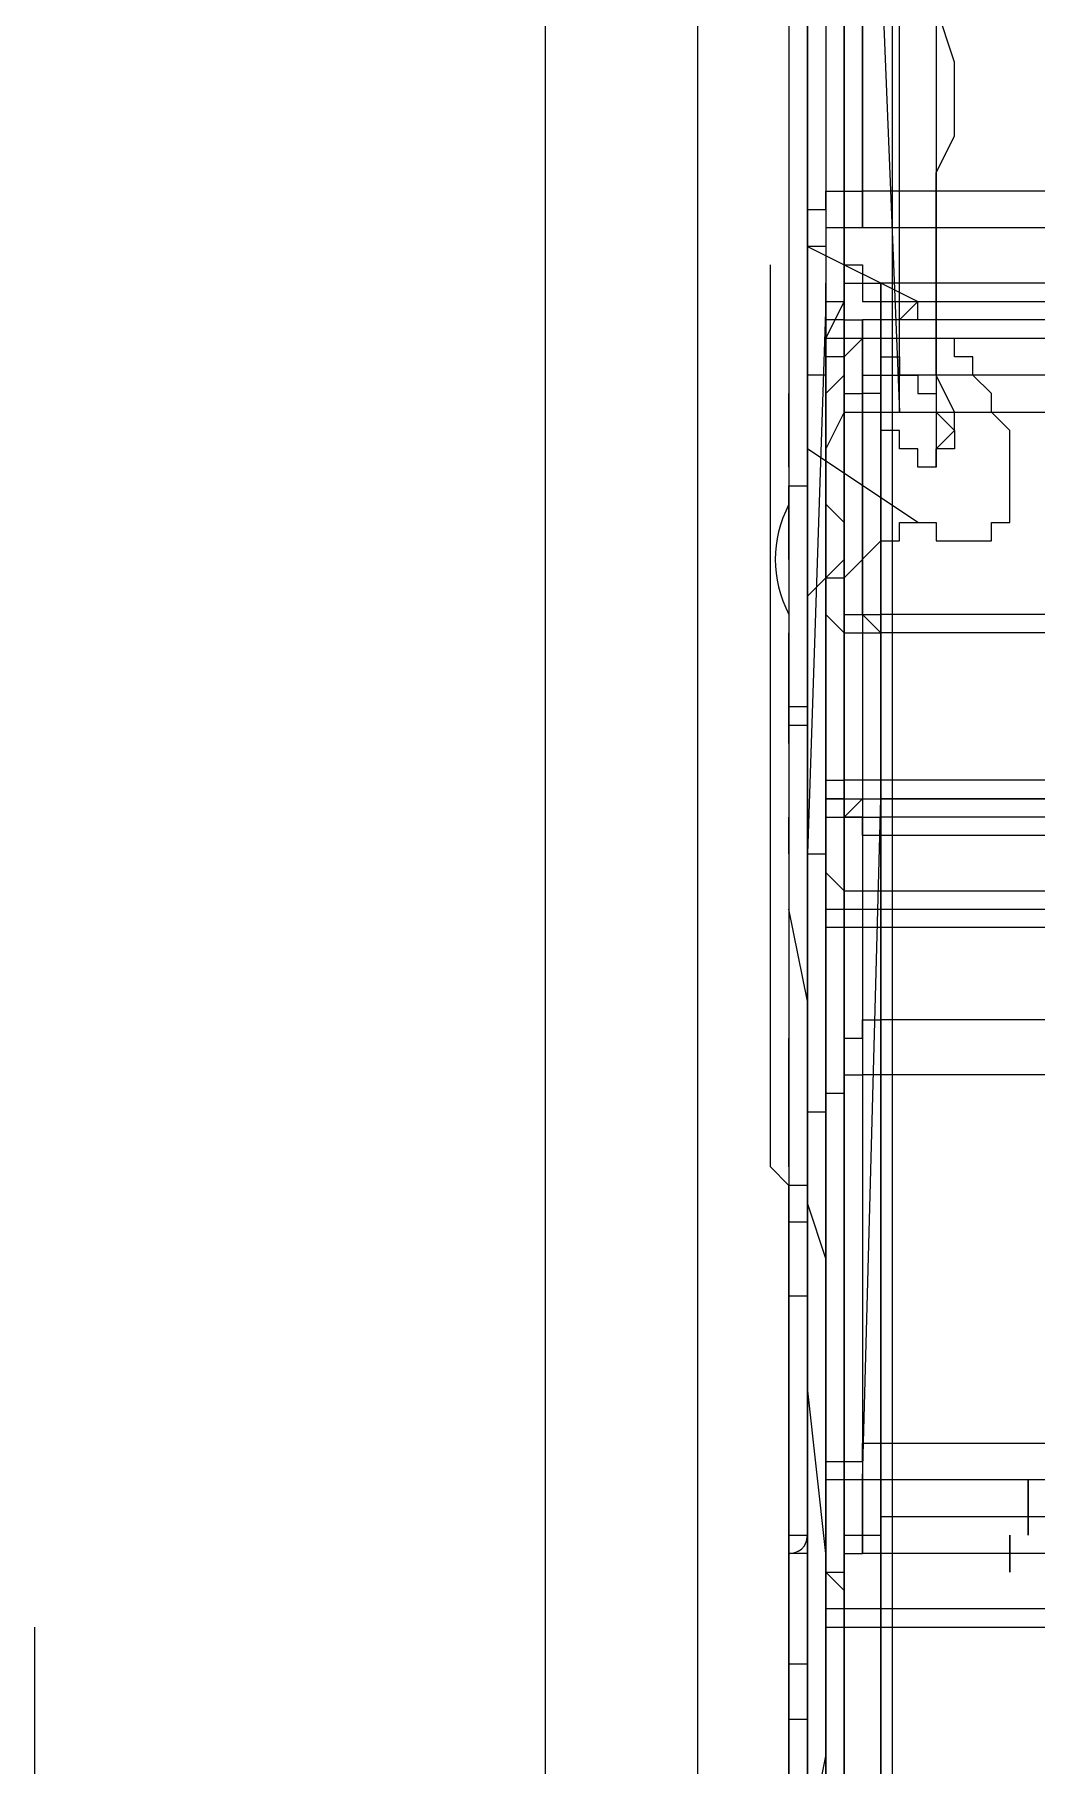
# Model space of a CAD drawing. Header units: millimetres. Extents: x 25083 to 52777, y 24772 to 45779.
# Drawn here: x 49370.09 to 49390.31, y 36676.51 to 36711.42 of the extents above; entities that cross this region are included whole.
import ezdxf

# ---------------------------------------------------------------- set-up
doc = ezdxf.new("R2010")
doc.units = ezdxf.units.MM
doc.layers.add('小车', color=7, linetype='Continuous')

# ---------------------------------------------------------------- blocks, each defined once
blk = doc.blocks.new('zw$D2F4')
at = {"color": 7, "lineweight": 5}
for points in [[(496.136, 786.91), (496.136, 792.48), (495.764, 794.337), (496.136, 796.194), (496.136, 800.279), (495.764, 803.621), (495.764, 922.084), (495.764, 931.368), (495.764, 933.597), (496.136, 938.424), (496.136, 948.822)], [(496.136, 948.822), (496.136, 945.48), (496.507, 944.737), (496.507, 813.648), (496.507, 804.364), (496.507, 791.366), (496.136, 790.623), (496.136, 786.91)], [(495.764, 867.123), (495.764, 850.041), (496.136, 841.871), (496.136, 819.589), (496.136, 819.961), (496.507, 820.332), (496.507, 821.075), (496.136, 821.446), (496.136, 824.788), (496.507, 825.531), (496.507, 867.866)], [(497.992, 867.123), (497.992, 843.356), (498.364, 840.014), (498.364, 822.189), (498.364, 822.56), (498.735, 822.932), (498.735, 823.303), (498.364, 824.046), (498.364, 828.131), (498.735, 828.873), (498.735, 830.359), (498.364, 831.473), (498.364, 833.33), (498.735, 835.929), (498.735, 867.866)], [(497.621, 824.046), (497.621, 841.128)], [(496.507, 823.303), (496.507, 840.757)], [(496.878, 839.643), (496.878, 827.759)], [(495.764, 839.271), (495.764, 827.016)], [(496.878, 827.016), (496.878, 835.558)], [(495.764, 826.274), (495.764, 834.444)], [(495.393, 832.587), (495.393, 821.446)], [(495.393, 832.587), (495.393, 822.189)], [(497.25, 832.587), (497.621, 823.303)], [(495.764, 830.73), (495.764, 832.216)], [(495.764, 831.844), (495.764, 830.73)], [(495.764, 831.844), (495.764, 822.189)], [(496.507, 831.844), (496.507, 822.56)], [(495.764, 829.987), (495.764, 831.473)], [(496.507, 830.73), (496.507, 831.101)], [(496.507, 830.73), (496.507, 831.101)], [(495.764, 829.616), (495.764, 830.73)], [(495.764, 830.73), (495.764, 829.616)], [(496.507, 829.616), (496.507, 830.73)], [(495.764, 829.616), (495.764, 829.245)], [(495.764, 829.245), (495.764, 829.616)], [(495.764, 829.616), (495.764, 829.245)], [(496.507, 829.245), (496.507, 829.616)], [(495.764, 829.245), (495.764, 827.016)], [(496.507, 828.873), (496.507, 829.245)], [(496.507, 828.502), (496.507, 828.873)], [(495.764, 819.961), (495.764, 828.502)], [(496.507, 827.388), (496.507, 828.502)], [(495.764, 826.645), (495.764, 827.759)], [(495.764, 827.016), (495.764, 827.388), (496.136, 827.388), (496.136, 827.759), (496.507, 827.759), (496.878, 827.759)], [(496.507, 827.388), (496.507, 827.759)], [(500.963, 827.759), (496.878, 827.759)], [(496.878, 827.759), (496.878, 827.016)], [(495.764, 827.388), (495.764, 826.274)], [(496.507, 826.645), (496.507, 827.388)], [(495.764, 827.016), (495.764, 826.645)], [(495.764, 827.016), (495.764, 826.645)], [(495.764, 827.016), (495.764, 826.274)], [(496.878, 827.016), (496.136, 827.016), (496.136, 826.645), (495.764, 826.645), (495.764, 826.274)], [(500.963, 827.016), (496.878, 827.016)], [(495.764, 825.531), (495.764, 826.645)], [(495.764, 826.645), (495.764, 825.531)], [(495.764, 826.645), (495.764, 825.531)], [(495.764, 822.56), (495.764, 826.645)], [(495.764, 826.645), (495.764, 824.046)], [(495.764, 826.645), (497.992, 825.531)], [(496.507, 826.645), (496.507, 823.303), (496.136, 822.56), (496.136, 819.961)], [(496.507, 826.274), (496.507, 826.645)], [(496.507, 826.274), (496.507, 826.645)], [(496.507, 826.645), (496.507, 826.274), (496.878, 826.274), (496.878, 825.902), (497.25, 825.902)], [(495.022, 825.902), (495.022, 826.274)], [(496.507, 825.531), (496.507, 826.274)], [(496.507, 815.504), (496.507, 826.274)], [(496.507, 826.274), (496.507, 825.902), (496.878, 825.902), (496.878, 825.531), (497.25, 825.531)], [(495.022, 824.417), (495.022, 825.902)], [(496.136, 825.902), (496.136, 825.531)], [(496.136, 819.589), (496.136, 825.902)], [(496.136, 825.902), (496.136, 825.531), (496.507, 825.531), (496.507, 825.16), (496.878, 825.16)], [(516.56, 825.902), (497.25, 825.902)], [(497.25, 825.902), (497.25, 819.218)], [(497.25, 825.531), (497.25, 825.902)], [(495.764, 825.531), (495.764, 825.16)], [(496.136, 825.531), (495.764, 814.39)], [(497.992, 825.531), (497.621, 825.16), (497.25, 825.16), (497.25, 824.788), (496.878, 824.788), (496.507, 824.417), (496.136, 824.417), (496.136, 824.046), (495.764, 824.046)], [(496.878, 824.788), (496.136, 824.788), (496.136, 825.16), (496.136, 825.531)], [(496.507, 824.417), (496.507, 825.531)], [(497.25, 814.762), (497.25, 825.531)], [(497.25, 825.531), (510.247, 825.531)], [(499.849, 821.817), (499.849, 822.932), (499.478, 823.303), (499.478, 823.674), (499.106, 824.046), (499.106, 824.417), (498.735, 824.417), (498.735, 824.788), (498.364, 824.788), (498.364, 825.16), (497.992, 825.16), (497.992, 825.531)], [(495.764, 825.16), (495.764, 824.417)], [(496.507, 824.417), (496.507, 825.16), (496.136, 825.16), (496.136, 824.417)], [(516.189, 825.16), (496.878, 825.16)], [(496.878, 825.16), (496.878, 824.788)], [(497.25, 818.847), (496.878, 819.218), (496.878, 825.16)], [(496.878, 824.788), (496.878, 813.648)], [(509.876, 824.788), (496.878, 824.788)], [(495.022, 823.303), (495.022, 824.417)], [(495.764, 824.417), (495.764, 824.046)], [(495.764, 824.417), (495.764, 822.932)], [(496.136, 824.417), (496.136, 823.674), (496.507, 824.046), (496.507, 824.417)], [(496.507, 824.046), (496.507, 824.417)], [(496.507, 824.046), (496.507, 824.417)], [(496.878, 824.046), (497.25, 824.046), (497.25, 824.417), (497.621, 824.417), (497.621, 824.046), (497.992, 824.046), (497.992, 823.674), (498.364, 823.674), (498.364, 823.303), (498.735, 822.932)], [(495.764, 824.046), (495.764, 822.932)], [(495.764, 823.674), (495.764, 824.046)], [(495.764, 824.046), (495.764, 823.303)], [(495.764, 824.046), (495.764, 819.218)], [(496.507, 822.932), (496.507, 824.046)], [(496.507, 823.303), (496.507, 823.674), (496.878, 823.674), (496.878, 824.046), (497.25, 824.046), (497.621, 824.046)], [(498.735, 822.932), (498.735, 822.56), (498.364, 822.56), (498.364, 822.189), (497.992, 822.189), (497.992, 822.56), (497.621, 822.56), (497.621, 822.932), (497.25, 822.932), (497.25, 823.674), (496.878, 823.674), (496.878, 824.046)], [(501.335, 824.046), (497.621, 824.046)], [(497.621, 823.303), (497.621, 824.046)], [(495.393, 822.189), (495.393, 823.674)], [(495.022, 822.932), (495.022, 823.303)], [(495.764, 823.303), (495.764, 822.932)], [(495.764, 823.303), (495.764, 822.932)], [(495.764, 822.932), (495.764, 823.303)], [(495.764, 823.303), (495.764, 822.932)], [(496.507, 822.932), (496.507, 823.303)], [(496.507, 822.56), (496.507, 823.303)], [(496.507, 822.56), (496.507, 823.303), (496.878, 823.303), (497.25, 823.303), (497.621, 823.303)], [(497.621, 823.303), (501.335, 823.303)], [(495.022, 821.817), (495.022, 822.932)], [(495.764, 821.817), (495.764, 822.932)], [(495.764, 822.56), (495.764, 822.932)], [(495.764, 822.932), (495.764, 822.56)], [(495.764, 822.932), (495.764, 822.56)], [(495.764, 822.932), (495.764, 822.56)], [(496.507, 822.56), (496.507, 822.932)], [(495.764, 822.56), (495.764, 822.189)], [(495.764, 822.189), (495.764, 822.56)], [(495.764, 819.589), (495.764, 822.56)], [(497.992, 821.075), (495.764, 822.56)], [(496.507, 822.189), (496.507, 822.56)], [(496.507, 822.189), (496.507, 822.56)], [(495.393, 820.332), (495.393, 821.817), (495.764, 821.817), (495.764, 822.189)], [(495.393, 822.189), (495.393, 821.817)], [(495.764, 822.189), (495.764, 820.332)], [(496.507, 821.075), (496.507, 822.189)], [(495.022, 821.446), (495.022, 821.817)], [(495.393, 821.817), (495.393, 821.075), (495.393, 819.961)], [(495.393, 821.817), (495.393, 821.446)], [(497.992, 821.075), (498.364, 821.075), (498.364, 820.703), (499.478, 820.703), (499.478, 821.075), (499.849, 821.075), (499.849, 821.817)], [(495.022, 820.703), (495.022, 821.446)], [(495.393, 821.446), (495.393, 820.703)], [(495.764, 821.075), (495.764, 819.961)], [(495.764, 819.589), (496.136, 819.961), (496.507, 819.961), (497.25, 820.703), (497.621, 820.703), (497.621, 821.075), (497.992, 821.075)], [(496.507, 820.332), (496.507, 821.075)], [(495.022, 819.961), (495.022, 820.703)], [(495.764, 820.332), (495.764, 819.961)], [(495.764, 819.218), (495.764, 820.332)], [(496.507, 819.961), (496.507, 820.332)], [(495.022, 819.218), (495.022, 819.961)], [(495.764, 819.589), (495.764, 819.961)], [(495.764, 819.961), (495.764, 819.218)], [(495.764, 819.961), (495.764, 819.589)], [(496.136, 819.961), (496.136, 815.504)], [(496.136, 819.961), (496.507, 819.961), (496.507, 819.218), (496.878, 819.218), (497.25, 819.218)], [(496.507, 819.218), (496.507, 819.961)], [(495.764, 819.218), (495.764, 819.589)], [(495.764, 819.589), (495.764, 819.218)], [(495.764, 819.218), (495.764, 819.589)], [(496.136, 815.133), (496.136, 819.589)], [(496.136, 819.589), (496.136, 819.218), (496.507, 818.847), (497.25, 818.847)], [(495.022, 818.847), (495.022, 819.218)], [(495.393, 819.218), (495.393, 815.876)], [(495.764, 818.104), (495.764, 819.218)], [(495.764, 819.218), (495.764, 818.104)], [(495.764, 819.218), (495.764, 817.733)], [(496.507, 818.104), (496.507, 819.218)], [(516.56, 819.218), (497.25, 819.218)], [(497.25, 819.218), (497.25, 815.876)], [(495.022, 818.104), (495.022, 818.847)], [(495.393, 816.99), (495.393, 817.733), (495.393, 818.847)], [(516.189, 818.847), (497.25, 818.847)], [(497.25, 815.504), (497.25, 818.847)], [(495.022, 816.99), (495.022, 818.104)], [(495.764, 818.104), (495.764, 816.99)], [(495.764, 818.104), (495.764, 816.99)], [(496.507, 817.733), (496.507, 818.104)], [(496.507, 816.99), (496.507, 817.733)], [(495.393, 816.618), (495.393, 816.99), (495.764, 816.99), (495.764, 817.361), (495.393, 817.361)], [(495.764, 817.361), (495.764, 815.876)], [(495.022, 815.504), (495.022, 816.99)], [(495.393, 816.99), (495.393, 816.247)], [(495.764, 816.99), (495.764, 815.504)], [(495.764, 816.99), (495.764, 816.618)], [(495.764, 816.99), (495.764, 816.618)], [(496.507, 816.618), (496.507, 816.99)], [(495.764, 815.876), (495.764, 816.618)], [(495.764, 816.618), (495.764, 815.876)], [(496.507, 816.247), (496.507, 816.618)], [(495.393, 816.247), (495.393, 815.504)], [(495.393, 816.247), (495.393, 815.133)], [(495.393, 816.247), (495.393, 815.133)], [(495.764, 816.247), (495.764, 815.133)], [(496.136, 813.276), (496.136, 816.247)], [(496.136, 816.247), (496.136, 813.276)], [(496.136, 816.247), (496.136, 815.504), (496.507, 815.504), (496.507, 815.133), (496.878, 815.133), (497.25, 815.133)], [(496.136, 816.247), (496.136, 815.876), (496.507, 815.876), (496.507, 815.504), (496.878, 815.504), (497.25, 815.504)], [(496.507, 815.876), (496.507, 816.247)], [(495.764, 815.876), (495.764, 814.39)], [(495.764, 815.504), (495.764, 815.876)], [(495.764, 815.876), (495.764, 815.504)], [(495.764, 815.876), (495.764, 815.133)], [(497.25, 815.876), (496.507, 815.876), (496.507, 815.504), (496.136, 815.504)], [(496.507, 815.504), (496.507, 815.876)], [(497.25, 815.876), (497.25, 802.507)], [(510.247, 815.876), (497.25, 815.876)], [(495.022, 815.133), (495.022, 815.504)], [(495.393, 815.504), (495.393, 814.019)], [(495.764, 814.39), (495.764, 815.504)], [(495.764, 815.504), (495.764, 815.133)], [(495.764, 815.504), (495.764, 814.762)], [(496.136, 815.504), (496.136, 802.135)], [(496.136, 815.133), (496.507, 815.133), (496.878, 815.504), (497.25, 815.504)], [(496.507, 815.133), (496.507, 815.504)], [(496.507, 810.305), (496.507, 815.504)], [(497.25, 814.762), (496.878, 814.762), (496.878, 815.133), (496.507, 815.133), (496.507, 815.504)], [(496.878, 801.764), (497.25, 815.504)], [(516.56, 815.504), (497.25, 815.504)], [(497.25, 815.504), (509.876, 815.504)], [(497.25, 815.504), (497.25, 815.133)], [(497.25, 813.276), (497.25, 815.504)], [(495.022, 814.39), (495.022, 815.133)], [(495.393, 814.39), (495.393, 815.133)], [(495.393, 815.133), (495.393, 814.39)], [(495.764, 815.133), (495.764, 814.762)], [(495.764, 815.133), (495.764, 814.762)], [(496.136, 801.393), (496.136, 815.133)], [(496.507, 814.762), (496.507, 815.133)], [(516.189, 815.133), (497.25, 815.133)], [(497.25, 815.133), (497.25, 812.905)], [(495.764, 814.762), (495.764, 814.39)], [(496.507, 814.39), (496.507, 814.762)], [(501.335, 814.762), (497.25, 814.762)], [(497.25, 811.048), (497.25, 814.762)], [(495.022, 814.019), (495.022, 814.39)], [(495.022, 814.019), (495.022, 814.39)], [(495.764, 814.39), (495.764, 814.019)], [(495.764, 814.39), (495.764, 814.019)], [(495.764, 814.39), (495.764, 809.191)], [(495.764, 814.39), (496.136, 814.39), (496.136, 814.019), (496.507, 813.648), (496.878, 813.648)], [(496.507, 814.019), (496.507, 814.39)], [(495.022, 813.648), (495.022, 814.019)], [(495.764, 814.019), (495.764, 813.648)], [(496.507, 813.648), (496.507, 814.019)], [(495.022, 813.276), (495.022, 813.648)], [(495.393, 813.648), (495.393, 812.905)], [(495.393, 813.648), (495.393, 812.905)], [(495.764, 813.648), (495.764, 813.276)], [(496.507, 813.276), (496.507, 813.648)], [(496.878, 813.648), (500.963, 813.648)], [(496.878, 813.648), (496.878, 809.934)], [(495.022, 812.905), (495.022, 813.276)], [(495.764, 811.419), (495.393, 813.276)], [(495.764, 813.276), (495.764, 812.905)], [(495.764, 813.276), (495.764, 812.905)], [(496.136, 799.165), (496.136, 813.276)], [(496.136, 813.276), (496.136, 798.793)], [(497.25, 812.905), (496.136, 812.905), (496.136, 813.276)], [(496.136, 813.276), (497.25, 813.276)], [(496.507, 812.905), (496.507, 813.276)], [(496.507, 812.905), (496.507, 813.276)], [(497.25, 799.165), (497.25, 813.276)], [(497.25, 813.276), (510.247, 813.276)], [(495.022, 812.533), (495.022, 812.905)], [(495.022, 812.533), (495.022, 812.905)], [(495.393, 812.905), (495.393, 812.533)], [(495.764, 812.905), (495.764, 812.533)], [(496.507, 812.533), (496.507, 812.905)], [(497.25, 812.905), (497.25, 798.793)], [(509.876, 812.905), (497.25, 812.905)], [(495.022, 811.791), (495.022, 812.533)], [(495.393, 812.533), (495.393, 810.677)], [(495.393, 812.533), (495.393, 811.048)], [(495.764, 812.533), (495.764, 812.162)], [(496.507, 812.162), (496.507, 812.533)], [(495.393, 812.162), (495.393, 810.305)], [(495.393, 812.162), (495.393, 811.419)], [(495.764, 812.162), (495.764, 811.048)], [(496.507, 811.048), (496.507, 812.162)], [(495.022, 811.048), (495.022, 811.791)], [(495.022, 811.048), (495.022, 811.419)], [(495.764, 811.419), (495.764, 809.934)], [(495.022, 810.305), (495.022, 811.048)], [(495.764, 811.048), (495.764, 810.677)], [(496.507, 810.677), (496.507, 811.048)], [(496.507, 810.305), (496.507, 810.677), (496.878, 810.677), (496.878, 811.048), (497.25, 811.048)], [(501.335, 811.048), (497.25, 811.048)], [(497.25, 801.021), (497.25, 811.048)], [(495.393, 809.563), (495.393, 810.677)], [(495.393, 810.677), (495.393, 809.934)], [(495.764, 810.677), (495.764, 809.934)], [(496.507, 809.934), (496.507, 810.677)], [(495.022, 809.934), (495.022, 810.305)], [(495.393, 810.305), (495.393, 809.191)], [(496.507, 799.907), (496.507, 810.305)], [(495.022, 809.563), (495.022, 809.934)], [(495.764, 809.934), (495.764, 809.191)], [(495.764, 809.191), (496.136, 809.191), (496.136, 809.563), (496.507, 809.563), (496.507, 809.934), (496.878, 809.934)], [(496.507, 809.191), (496.507, 809.934)], [(500.963, 809.934), (496.878, 809.934)], [(496.878, 809.934), (496.878, 800.279)], [(495.022, 809.191), (495.022, 809.563)], [(495.393, 808.077), (495.393, 809.563)], [(495.393, 809.191), (495.393, 809.563)], [(495.393, 807.706), (495.022, 808.077), (495.022, 809.191)], [(495.764, 809.191), (495.764, 808.449)], [(495.764, 809.191), (495.764, 807.706)], [(495.764, 809.191), (495.764, 807.334), (496.136, 806.22), (496.136, 799.165)], [(496.507, 808.82), (496.507, 809.191)], [(495.393, 808.82), (495.393, 808.077)], [(495.764, 808.82), (495.764, 807.334)], [(496.507, 808.449), (496.507, 808.82)], [(495.764, 806.592), (495.764, 808.449)], [(495.764, 808.449), (495.764, 807.706)], [(496.507, 807.706), (496.507, 808.449)], [(495.393, 808.077), (495.393, 806.22)], [(495.764, 807.706), (495.393, 807.706)], [(495.393, 807.334), (495.393, 807.706)], [(495.393, 807.706), (495.393, 806.963)], [(495.764, 807.706), (495.764, 807.334)], [(495.764, 807.706), (495.764, 807.334)], [(496.507, 807.334), (496.507, 807.706)], [(495.393, 806.22), (495.393, 807.334)], [(495.764, 807.334), (495.764, 805.849)], [(495.764, 807.334), (495.764, 806.592)], [(496.507, 806.963), (496.507, 807.334)], [(495.393, 806.963), (495.393, 805.106)], [(495.764, 806.963), (495.393, 806.963)], [(495.393, 806.963), (495.393, 806.22)], [(496.507, 806.592), (496.507, 806.963)], [(495.764, 806.592), (495.764, 806.22)], [(496.507, 806.22), (496.507, 806.592)], [(495.393, 806.22), (495.393, 804.735)], [(495.393, 805.478), (495.393, 806.22)], [(495.393, 806.22), (495.393, 805.106)], [(495.764, 806.22), (495.764, 805.106)], [(496.507, 805.478), (496.507, 806.22)], [(495.764, 805.849), (495.764, 805.478)], [(495.393, 805.478), (495.393, 803.992)], [(495.393, 805.106), (495.393, 805.478)], [(495.393, 804.364), (495.393, 805.478), (495.764, 805.478)], [(495.764, 805.478), (495.764, 805.106)], [(496.507, 805.106), (496.507, 805.478)], [(496.507, 805.106), (496.507, 805.478)], [(495.393, 804.735), (495.393, 805.106)], [(495.393, 805.106), (495.393, 804.364)], [(495.764, 805.106), (495.764, 803.992)], [(496.507, 803.992), (496.507, 805.106)], [(495.393, 804.364), (495.393, 804.735)], [(495.393, 804.364), (495.393, 804.735)], [(495.764, 803.621), (495.764, 804.735)], [(495.393, 803.992), (495.393, 804.364)], [(495.393, 803.992), (495.393, 804.364)], [(495.393, 803.25), (495.393, 803.992)], [(495.393, 803.992), (495.393, 803.621)], [(495.764, 803.992), (495.764, 803.621)], [(496.507, 803.621), (496.507, 803.992)], [(495.393, 803.25), (495.393, 803.621)], [(495.393, 803.621), (495.393, 802.507)], [(495.764, 803.621), (495.764, 802.878)], [(496.507, 802.878), (496.507, 803.621)], [(495.393, 802.878), (495.393, 803.25)], [(495.764, 801.764), (495.764, 803.25)], [(495.764, 803.25), (495.764, 802.878)], [(495.393, 802.507), (495.393, 802.878)], [(495.764, 802.878), (495.764, 802.507)], [(496.507, 802.507), (496.507, 802.878)], [(495.393, 802.507), (495.393, 801.021)], [(495.393, 801.764), (495.393, 802.507)], [(495.764, 802.507), (495.764, 801.764)], [(496.136, 802.135), (496.878, 802.135), (496.878, 802.507), (497.25, 802.507)], [(496.507, 801.764), (496.507, 802.507)], [(497.25, 802.507), (501.335, 802.507)], [(497.25, 802.507), (497.25, 801.021)], [(495.393, 802.135), (495.393, 800.279)], [(496.136, 802.135), (496.136, 799.907), (496.507, 799.536), (496.507, 799.907)], [(495.393, 801.393), (495.393, 801.764)], [(495.764, 801.764), (495.764, 801.021)], [(495.764, 801.764), (495.764, 800.65)], [(496.878, 801.764), (496.136, 801.764), (496.136, 801.393)], [(496.507, 801.393), (496.507, 801.764)], [(496.507, 800.65), (496.507, 801.764)], [(496.507, 801.764), (496.507, 800.65)], [(500.963, 801.764), (496.878, 801.764)], [(496.878, 800.279), (496.878, 801.764)], [(500.221, 801.764), (500.221, 800.65)], [(500.221, 800.65), (500.221, 801.764)], [(495.393, 799.907), (495.393, 801.393)], [(496.136, 799.165), (496.136, 801.393)], [(496.507, 801.021), (496.507, 801.393)], [(495.393, 801.021), (495.393, 800.65), (495.764, 800.65), (495.764, 800.279), (495.393, 800.279), (495.393, 799.907)], [(495.764, 801.021), (495.764, 799.907)], [(496.507, 800.65), (496.507, 801.021)], [(496.507, 799.907), (496.507, 800.65), (496.878, 800.65), (497.25, 800.65), (497.25, 801.021)], [(501.335, 801.021), (497.25, 801.021)], [(495.393, 799.536), (495.393, 800.65)], [(495.764, 800.65), (495.764, 799.165)], [(496.136, 800.65), (496.136, 799.907)], [(496.136, 799.907), (496.136, 800.65)], [(496.507, 799.165), (496.507, 800.65)], [(499.849, 799.907), (499.849, 800.65)], [(499.849, 800.65), (499.849, 799.907)], [(495.393, 799.907), (495.393, 800.279)], [(495.393, 800.279), (495.393, 799.536)], [(496.136, 799.165), (496.136, 799.907), (496.507, 799.907), (496.507, 800.279), (496.878, 800.279)], [(500.963, 800.279), (496.878, 800.279)], [(495.393, 798.422), (495.393, 799.907)], [(495.764, 799.907), (495.764, 799.165)], [(495.393, 799.165), (495.393, 799.536)], [(495.393, 799.536), (495.393, 799.165)], [(495.764, 799.536), (495.764, 799.165)], [(495.393, 798.05), (495.393, 799.165)], [(495.393, 797.679), (495.393, 799.165)], [(495.393, 799.165), (495.393, 798.05)], [(495.764, 799.165), (495.764, 798.793)], [(495.764, 799.165), (495.764, 798.422)], [(496.136, 795.08), (496.136, 799.165)], [(497.25, 799.165), (496.136, 799.165)], [(496.507, 798.793), (496.507, 799.165)], [(501.335, 799.165), (497.25, 799.165)], [(497.25, 795.822), (497.25, 799.165)], [(495.764, 798.793), (495.764, 797.679)], [(496.136, 798.793), (496.136, 794.708)], [(496.136, 798.793), (497.25, 798.793)], [(496.507, 797.679), (496.507, 798.793)], [(497.25, 798.793), (500.963, 798.793)], [(497.25, 798.793), (497.25, 795.822)], [(495.764, 796.936), (495.764, 798.422)], [(495.393, 798.05), (495.393, 796.565)], [(495.764, 798.05), (495.393, 798.05)], [(495.393, 797.679), (495.393, 798.05)], [(495.393, 798.05), (495.393, 796.936)], [(495.393, 796.565), (495.393, 797.679)], [(495.764, 797.679), (495.764, 796.565)], [(496.507, 796.565), (496.507, 797.679)], [(495.393, 796.936), (495.393, 795.08)], [(495.764, 796.936), (495.393, 796.936)], [(495.764, 795.822), (495.764, 796.936)], [(495.393, 795.08), (495.393, 796.565)], [(495.393, 796.565), (495.393, 795.451)], [(495.764, 796.565), (495.764, 795.08)], [(496.507, 795.08), (496.507, 796.565)]]:
    blk.add_lwpolyline(points, dxfattribs=at)
blk.add_lwpolyline([(496.136, 816.247), (496.136, 815.876)], close=True, dxfattribs=at)
at = {"color": 7, "lineweight": 0}
blk.add_lwpolyline([(480.167, 798.793), (480.167, 786.538)], dxfattribs=at)
at = {"color": 7, "lineweight": 5}
for points in [[(495.764, 827.759), (495.764, 828.131), (495.764, 828.502), (495.764, 829.245)], [(495.764, 824.417), (495.764, 825.902), (495.764, 827.759), (495.764, 829.245)], [(495.764, 828.873), (495.764, 828.502), (495.764, 828.131), (495.764, 827.388)], [(495.393, 827.016), (495.393, 825.16), (495.393, 823.674), (495.393, 822.189)], [(495.764, 825.531), (495.764, 825.16), (495.764, 824.417), (495.764, 824.046)], [(495.764, 824.046), (495.764, 824.417), (495.764, 824.788), (495.764, 825.531)], [(495.764, 822.932), (495.764, 823.303), (495.764, 823.674), (495.764, 824.046)], [(495.764, 817.361), (495.764, 819.218), (495.764, 821.075), (495.764, 822.932)], [(495.764, 822.189), (495.764, 821.817), (495.764, 821.446), (495.764, 821.075)], [(495.393, 821.817), (495.393, 821.075), (495.393, 820.332), (495.393, 819.589)], [(495.764, 820.332), (495.764, 820.703), (495.764, 821.446), (495.764, 821.817)], [(495.393, 821.446), (495.022, 820.703), (495.022, 819.961), (495.393, 819.218)], [(495.393, 820.703), (495.393, 820.703), (495.393, 820.332), (495.393, 820.332)], [(495.393, 819.961), (495.393, 818.847), (495.393, 818.104), (495.393, 816.99)], [(495.393, 819.589), (495.393, 819.218), (495.393, 819.218), (495.393, 818.847)], [(495.393, 819.218), (495.393, 817.733), (495.393, 815.876), (495.393, 814.39)], [(495.764, 816.618), (495.764, 816.99), (495.764, 817.733), (495.764, 818.104)], [(495.764, 817.733), (495.764, 817.361), (495.764, 816.618), (495.764, 816.247)], [(495.393, 815.876), (495.393, 815.504), (495.393, 815.504), (495.393, 815.133)], [(495.764, 808.82), (495.764, 811.048), (495.764, 813.276), (495.764, 815.504)], [(495.764, 811.419), (495.764, 812.533), (495.764, 814.019), (495.764, 815.133)], [(495.764, 812.905), (495.764, 813.276), (495.764, 814.019), (495.764, 814.39)], [(495.393, 814.019), (495.393, 814.019), (495.393, 814.019), (495.393, 813.648)], [(495.393, 813.648), (495.393, 813.648), (495.393, 813.648), (495.393, 813.276)], [(495.393, 812.905), (495.393, 812.533), (495.393, 812.533), (495.393, 812.162)], [(495.764, 805.478), (495.764, 808.077), (495.764, 810.305), (495.764, 812.905)], [(495.393, 812.533), (495.393, 812.162), (495.393, 812.162), (495.393, 812.162)], [(495.393, 811.419), (495.393, 809.934), (495.393, 808.82), (495.393, 807.334)], [(495.393, 811.048), (495.393, 809.191), (495.393, 807.334), (495.393, 805.106)], [(495.764, 801.764), (495.764, 803.25), (495.764, 805.106), (495.764, 806.592)], [(495.393, 804.735), (495.393, 804.364), (495.393, 803.992), (495.393, 803.621)], [(495.393, 803.992), (495.393, 803.621), (495.393, 803.25), (495.393, 802.878)], [(495.393, 803.992), (495.393, 803.621), (495.393, 803.621), (495.393, 803.621)], [(495.393, 803.621), (495.393, 803.621), (495.393, 803.25), (495.393, 803.25)], [(495.764, 798.422), (495.764, 799.907), (495.764, 801.764), (495.764, 803.621)], [(495.393, 802.878), (495.393, 802.878), (495.393, 802.507), (495.393, 802.507)], [(495.393, 802.507), (495.393, 801.021), (495.393, 799.536), (495.393, 797.679)], [(495.393, 802.507), (495.393, 802.135), (495.393, 801.764), (495.393, 801.393)], [(495.393, 802.507), (495.393, 802.507), (495.393, 802.135), (495.393, 802.135)], [(495.393, 800.279), (495.393, 800.279), (495.764, 800.279), (495.764, 800.65)]]:
    blk.add_open_spline(points, degree=3, dxfattribs=at)
blk = doc.blocks.new('A$C1A4175F5')
at = {"layer": '小车', "color": 7, "lineweight": 0}
for points in [[(960.722, 472.452), (877.01, 472.452)], [(877.01, 468.532), (960.722, 468.532)], [(951.483, 465.452), (885.409, 465.452)]]:
    blk.add_lwpolyline(points, dxfattribs=at)

msp = doc.modelspace()

# ---------------------------------------------------------------- block references
msp.add_blockref('zw$D2F4', (48889.923, 35880.503))
at = {"layer": '小车', "ltscale": 10, "xscale": -1, "rotation": 270}
msp.add_blockref('A$C1A4175F5', (48914.945, 35776.933), dxfattribs=at)

doc.saveas('drawing.dxf')
